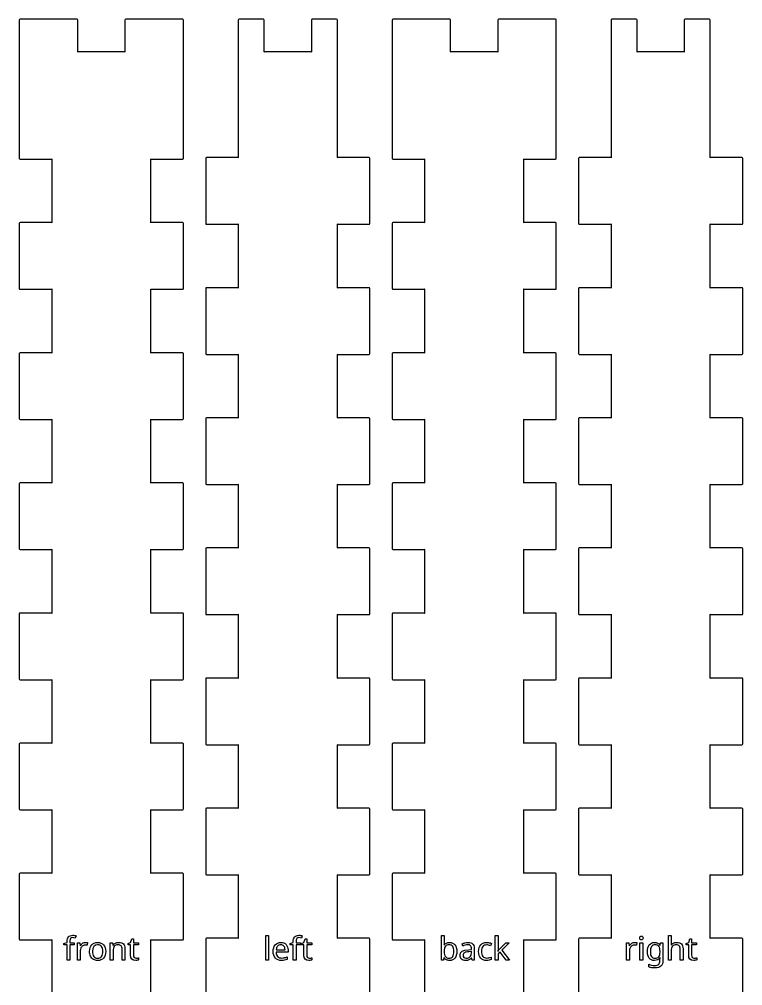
# Model space of a CAD drawing. Header units: millimetres. Extents: x 4 to 597, y 21 to 392.
# Drawn here: x 508.3 to 597.3, y 273.3 to 392.1 of the extents above; entities that cross this region are included whole.
import ezdxf

# ---------------------------------------------------------------- set-up
doc = ezdxf.new("R2010")
doc.units = ezdxf.units.MM
doc.layers.add('Layer_1', color=7, linetype='CONTINUOUS')

msp = doc.modelspace()

# ---------------------------------------------------------------- linework, layer by layer
at = {"layer": 'Layer_1', "color": 7}
for p, q in [((508.347, 392.006), (508.347, 388.006)), ((512.447, 392.106), (508.447, 392.106)), ((515.447, 392.106), (512.447, 392.106)), ((515.547, 388.106), (515.547, 392.006)), ((521.347, 392.006), (521.347, 388.106)), ((524.447, 392.106), (521.447, 392.106)), ((528.447, 392.106), (524.447, 392.106)), ((528.547, 388.006), (528.547, 392.006)), ((535.281, 392.006), (535.281, 388.006)), ((538.381, 392.106), (535.381, 392.106)), ((538.481, 388.106), (538.481, 392.006)), ((544.281, 392.006), (544.281, 388.106)), ((547.381, 392.106), (544.381, 392.106)), ((547.481, 388.006), (547.481, 392.006)), ((554.215, 392.006), (554.215, 388.006)), ((558.315, 392.106), (554.315, 392.106)), ((561.315, 392.106), (558.315, 392.106)), ((561.415, 388.106), (561.415, 392.006)), ((567.215, 392.006), (567.215, 388.106)), ((570.315, 392.106), (567.315, 392.106)), ((574.315, 392.106), (570.315, 392.106)), ((574.415, 388.006), (574.415, 392.006)), ((581.149, 392.006), (581.149, 388.006)), ((584.249, 392.106), (581.249, 392.106)), ((584.349, 388.106), (584.349, 392.006)), ((590.149, 392.006), (590.149, 388.106)), ((593.249, 392.106), (590.249, 392.106)), ((593.349, 388.006), (593.349, 392.006)), ((508.347, 388.006), (508.347, 375.006)), ((521.347, 388.106), (515.547, 388.106)), ((528.547, 375.006), (528.547, 388.006)), ((535.281, 388.006), (535.281, 375.106)), ((544.281, 388.106), (538.481, 388.106)), ((547.481, 375.106), (547.481, 388.006)), ((554.215, 388.006), (554.215, 375.006)), ((567.215, 388.106), (561.415, 388.106)), ((574.415, 375.006), (574.415, 388.006)), ((581.149, 388.006), (581.149, 375.106)), ((590.149, 388.106), (584.349, 388.106)), ((593.349, 375.106), (593.349, 388.006)), ((508.447, 374.906), (512.347, 374.906)), ((512.347, 374.906), (512.347, 367.106)), ((524.547, 367.106), (524.547, 374.906)), ((524.547, 374.906), (528.447, 374.906)), ((531.281, 375.006), (531.281, 367.006)), ((535.281, 375.106), (531.381, 375.106)), ((551.381, 375.106), (547.481, 375.106)), ((551.481, 367.006), (551.481, 375.006)), ((554.315, 374.906), (558.215, 374.906)), ((558.215, 374.906), (558.215, 367.106)), ((570.415, 367.106), (570.415, 374.906)), ((570.415, 374.906), (574.315, 374.906)), ((577.149, 375.006), (577.149, 367.006)), ((581.149, 375.106), (577.249, 375.106)), ((597.249, 375.106), (593.349, 375.106)), ((597.349, 367.006), (597.349, 375.006)), ((508.347, 367.006), (508.347, 359.006)), ((512.347, 367.106), (508.447, 367.106)), ((528.447, 367.106), (524.547, 367.106)), ((528.547, 359.006), (528.547, 367.006)), ((531.381, 366.906), (535.281, 366.906)), ((535.281, 366.906), (535.281, 359.106)), ((547.481, 359.106), (547.481, 366.906)), ((547.481, 366.906), (551.381, 366.906)), ((554.215, 367.006), (554.215, 359.006)), ((558.215, 367.106), (554.315, 367.106)), ((574.315, 367.106), (570.415, 367.106)), ((574.415, 359.006), (574.415, 367.006)), ((577.249, 366.906), (581.149, 366.906)), ((581.149, 366.906), (581.149, 359.106)), ((593.349, 359.106), (593.349, 366.906)), ((593.349, 366.906), (597.249, 366.906)), ((508.447, 358.906), (512.347, 358.906)), ((512.347, 358.906), (512.347, 351.106)), ((524.547, 351.106), (524.547, 358.906)), ((524.547, 358.906), (528.447, 358.906)), ((531.281, 359.006), (531.281, 351.006)), ((535.281, 359.106), (531.381, 359.106)), ((551.381, 359.106), (547.481, 359.106)), ((551.481, 351.006), (551.481, 359.006)), ((554.315, 358.906), (558.215, 358.906)), ((558.215, 358.906), (558.215, 351.106)), ((570.415, 351.106), (570.415, 358.906)), ((570.415, 358.906), (574.315, 358.906)), ((577.149, 359.006), (577.149, 351.006)), ((581.149, 359.106), (577.249, 359.106)), ((597.249, 359.106), (593.349, 359.106)), ((597.349, 351.006), (597.349, 359.006)), ((508.347, 351.006), (508.347, 343.006)), ((512.347, 351.106), (508.447, 351.106)), ((528.447, 351.106), (524.547, 351.106)), ((528.547, 343.006), (528.547, 351.006)), ((531.381, 350.906), (535.281, 350.906)), ((535.281, 350.906), (535.281, 343.106)), ((547.481, 343.106), (547.481, 350.906)), ((547.481, 350.906), (551.381, 350.906)), ((554.215, 351.006), (554.215, 343.006)), ((558.215, 351.106), (554.315, 351.106)), ((574.315, 351.106), (570.415, 351.106)), ((574.415, 343.006), (574.415, 351.006)), ((577.249, 350.906), (581.149, 350.906)), ((581.149, 350.906), (581.149, 343.106)), ((593.349, 343.106), (593.349, 350.906)), ((593.349, 350.906), (597.249, 350.906)), ((508.447, 342.906), (512.347, 342.906)), ((512.347, 342.906), (512.347, 335.106)), ((524.547, 335.106), (524.547, 342.906)), ((524.547, 342.906), (528.447, 342.906)), ((531.281, 343.006), (531.281, 335.006)), ((535.281, 343.106), (531.381, 343.106)), ((551.381, 343.106), (547.481, 343.106)), ((551.481, 335.006), (551.481, 343.006)), ((554.315, 342.906), (558.215, 342.906)), ((558.215, 342.906), (558.215, 335.106)), ((570.415, 335.106), (570.415, 342.906)), ((570.415, 342.906), (574.315, 342.906)), ((577.149, 343.006), (577.149, 335.006)), ((581.149, 343.106), (577.249, 343.106)), ((597.249, 343.106), (593.349, 343.106)), ((597.349, 335.006), (597.349, 343.006)), ((512.347, 335.106), (508.447, 335.106)), ((528.447, 335.106), (524.547, 335.106)), ((558.215, 335.106), (554.315, 335.106)), ((574.315, 335.106), (570.415, 335.106)), ((508.347, 335.006), (508.347, 327.006)), ((528.547, 327.006), (528.547, 335.006)), ((531.381, 334.906), (535.281, 334.906)), ((535.281, 334.906), (535.281, 327.106)), ((547.481, 327.106), (547.481, 334.906)), ((547.481, 334.906), (551.381, 334.906)), ((554.215, 335.006), (554.215, 327.006)), ((574.415, 327.006), (574.415, 335.006)), ((577.249, 334.906), (581.149, 334.906)), ((581.149, 334.906), (581.149, 327.106)), ((593.349, 327.106), (593.349, 334.906)), ((593.349, 334.906), (597.249, 334.906)), ((508.447, 326.906), (512.347, 326.906)), ((512.347, 326.906), (512.347, 319.106)), ((524.547, 319.106), (524.547, 326.906)), ((524.547, 326.906), (528.447, 326.906)), ((531.281, 327.006), (531.281, 319.006)), ((535.281, 327.106), (531.381, 327.106)), ((551.381, 327.106), (547.481, 327.106)), ((551.481, 319.006), (551.481, 327.006)), ((554.315, 326.906), (558.215, 326.906)), ((558.215, 326.906), (558.215, 319.106)), ((570.415, 319.106), (570.415, 326.906)), ((570.415, 326.906), (574.315, 326.906)), ((577.149, 327.006), (577.149, 319.006)), ((581.149, 327.106), (577.249, 327.106)), ((597.249, 327.106), (593.349, 327.106)), ((597.349, 319.006), (597.349, 327.006)), ((508.347, 319.006), (508.347, 311.006)), ((512.347, 319.106), (508.447, 319.106)), ((528.447, 319.106), (524.547, 319.106)), ((528.547, 311.006), (528.547, 319.006)), ((531.381, 318.906), (535.281, 318.906)), ((535.281, 318.906), (535.281, 311.106)), ((547.481, 311.106), (547.481, 318.906)), ((547.481, 318.906), (551.381, 318.906)), ((554.215, 319.006), (554.215, 311.006)), ((558.215, 319.106), (554.315, 319.106)), ((574.315, 319.106), (570.415, 319.106)), ((574.415, 311.006), (574.415, 319.006)), ((577.249, 318.906), (581.149, 318.906)), ((581.149, 318.906), (581.149, 311.106)), ((593.349, 311.106), (593.349, 318.906)), ((593.349, 318.906), (597.249, 318.906)), ((508.447, 310.906), (512.347, 310.906)), ((512.347, 310.906), (512.347, 303.106)), ((524.547, 303.106), (524.547, 310.906)), ((524.547, 310.906), (528.447, 310.906)), ((531.281, 311.006), (531.281, 303.006)), ((535.281, 311.106), (531.381, 311.106)), ((551.381, 311.106), (547.481, 311.106)), ((551.481, 303.006), (551.481, 311.006)), ((554.315, 310.906), (558.215, 310.906)), ((558.215, 310.906), (558.215, 303.106)), ((570.415, 303.106), (570.415, 310.906)), ((570.415, 310.906), (574.315, 310.906)), ((577.149, 311.006), (577.149, 303.006)), ((581.149, 311.106), (577.249, 311.106)), ((597.249, 311.106), (593.349, 311.106)), ((597.349, 303.006), (597.349, 311.006)), ((508.347, 303.006), (508.347, 295.006)), ((512.347, 303.106), (508.447, 303.106)), ((528.447, 303.106), (524.547, 303.106)), ((528.547, 295.006), (528.547, 303.006)), ((554.215, 303.006), (554.215, 295.006)), ((558.215, 303.106), (554.315, 303.106)), ((574.315, 303.106), (570.415, 303.106)), ((574.415, 295.006), (574.415, 303.006)), ((531.381, 302.906), (535.281, 302.906)), ((535.281, 302.906), (535.281, 295.106)), ((547.481, 295.106), (547.481, 302.906)), ((547.481, 302.906), (551.381, 302.906)), ((577.249, 302.906), (581.149, 302.906)), ((581.149, 302.906), (581.149, 295.106)), ((593.349, 295.106), (593.349, 302.906)), ((593.349, 302.906), (597.249, 302.906)), ((508.447, 294.906), (512.347, 294.906)), ((512.347, 294.906), (512.347, 287.106)), ((524.547, 287.106), (524.547, 294.906)), ((524.547, 294.906), (528.447, 294.906)), ((531.281, 295.006), (531.281, 287.006)), ((535.281, 295.106), (531.381, 295.106)), ((551.381, 295.106), (547.481, 295.106)), ((551.481, 287.006), (551.481, 295.006)), ((554.315, 294.906), (558.215, 294.906)), ((558.215, 294.906), (558.215, 287.106)), ((570.415, 287.106), (570.415, 294.906)), ((570.415, 294.906), (574.315, 294.906)), ((577.149, 295.006), (577.149, 287.006)), ((581.149, 295.106), (577.249, 295.106)), ((597.249, 295.106), (593.349, 295.106)), ((597.349, 287.006), (597.349, 295.006)), ((508.347, 287.006), (508.347, 279.006)), ((512.347, 287.106), (508.447, 287.106)), ((528.447, 287.106), (524.547, 287.106)), ((528.547, 279.006), (528.547, 287.006)), ((531.381, 286.906), (535.281, 286.906)), ((535.281, 286.906), (535.281, 279.106)), ((547.481, 279.106), (547.481, 286.906)), ((547.481, 286.906), (551.381, 286.906)), ((554.215, 287.006), (554.215, 279.006)), ((558.215, 287.106), (554.315, 287.106)), ((574.315, 287.106), (570.415, 287.106)), ((574.415, 279.006), (574.415, 287.006)), ((577.249, 286.906), (581.149, 286.906)), ((581.149, 286.906), (581.149, 279.106)), ((593.349, 279.106), (593.349, 286.906)), ((593.349, 286.906), (597.249, 286.906)), ((515.332742, 279.406), (515.238992, 279.130609)), ((538.667133, 276.417719), (538.667133, 279.456781)), ((538.667133, 279.456781), (539.018695, 279.456781)), ((539.018695, 279.456781), (539.018695, 276.417719)), ((543.163227, 279.406), (543.069477, 279.130609)), ((560.273984, 276.417719), (560.273984, 279.456781)), ((560.273984, 279.456781), (560.625546, 279.456781)), ((560.625546, 279.456781), (560.625546, 278.7185)), ((566.898984, 276.417719), (566.898984, 279.456781)), ((566.898984, 279.456781), (567.246641, 279.456781)), ((567.246641, 279.456781), (567.246641, 277.868891)), ((588.203102, 276.417719), (588.203102, 279.456781)), ((588.203102, 279.456781), (588.554664, 279.456781)), ((588.554664, 279.456781), (588.554664, 278.566156)), ((508.447, 278.906), (512.347, 278.906)), ((512.347, 278.906), (512.347, 271.106)), ((513.844461, 278.452875), (514.219461, 278.573969)), ((513.844461, 278.288812), (513.844461, 278.452875)), ((514.219461, 278.288812), (513.844461, 278.288812)), ((514.219461, 278.573969), (514.219461, 278.697016)), ((514.219461, 276.417719), (514.219461, 278.288812)), ((515.112039, 278.288812), (514.571023, 278.288812)), ((514.571023, 278.288812), (514.571023, 276.417719)), ((514.571024, 278.700922), (514.571024, 278.56225)), ((514.571024, 278.56225), (515.11204, 278.56225)), ((515.11204, 278.56225), (515.112039, 278.288812)), ((515.500711, 276.417719), (515.500711, 278.56225)), ((515.500711, 278.56225), (515.789773, 278.56225)), ((515.789773, 278.56225), (515.828836, 278.169672)), ((515.828836, 278.169672), (515.844461, 278.169672)), ((516.500711, 278.601312), (516.500711, 278.601312)), ((516.752664, 278.577875), (516.709695, 278.253656)), ((519.533914, 276.417719), (519.533914, 278.56225)), ((519.533914, 278.56225), (519.817117, 278.56225)), ((519.817117, 278.56225), (519.869851, 278.269281)), ((519.869851, 278.269281), (519.889382, 278.269281)), ((521.73118, 278.456781), (522.03782, 278.597406)), ((521.73118, 278.288812), (521.73118, 278.456781)), ((522.033914, 278.288812), (521.73118, 278.288812)), ((522.033914, 277.040766), (522.033914, 278.288812)), ((522.03782, 278.597406), (522.178445, 279.054437)), ((522.178445, 279.054437), (522.38743, 279.054437)), ((522.38743, 279.054437), (522.38743, 278.56225)), ((522.38743, 278.56225), (523.00657, 278.56225)), ((523.00657, 278.288812), (522.38743, 278.288812)), ((522.38743, 278.288812), (522.38743, 277.050531)), ((523.00657, 278.56225), (523.00657, 278.288812)), ((524.547, 271.106), (524.547, 278.906)), ((524.547, 278.906), (528.447, 278.906)), ((531.281, 279.006), (531.281, 271.006)), ((535.281, 279.106), (531.381, 279.106)), ((540.522602, 278.314203), (540.522602, 278.314203)), ((541.674945, 278.452875), (542.049945, 278.573969)), ((541.674945, 278.288812), (541.674945, 278.452875)), ((542.049945, 278.288812), (541.674945, 278.288812)), ((542.049945, 278.573969), (542.049945, 278.697016)), ((542.049945, 276.417719), (542.049945, 278.288812)), ((542.401508, 278.700922), (542.401508, 278.56225)), ((542.401508, 278.56225), (542.942524, 278.56225)), ((542.942523, 278.288812), (542.401508, 278.288812)), ((542.401508, 278.288812), (542.401508, 276.417719)), ((542.942524, 278.56225), (542.942523, 278.288812)), ((543.055805, 278.456781), (543.362445, 278.597406)), ((543.055805, 278.288812), (543.055805, 278.456781)), ((543.358539, 278.288812), (543.055805, 278.288812)), ((543.358539, 277.040766), (543.358539, 278.288812)), ((543.362445, 278.597406), (543.50307, 279.054437)), ((543.50307, 279.054437), (543.712055, 279.054437)), ((543.712055, 279.054437), (543.712055, 278.56225)), ((543.712055, 278.56225), (544.331195, 278.56225)), ((544.331195, 278.288812), (543.712055, 278.288812)), ((543.712055, 278.288812), (543.712055, 277.050531)), ((544.331195, 278.56225), (544.331195, 278.288812)), ((551.381, 279.106), (547.481, 279.106)), ((551.481, 271.006), (551.481, 279.006)), ((554.315, 278.906), (558.215, 278.906)), ((558.215, 278.906), (558.215, 271.106)), ((560.606015, 278.277094), (560.625546, 278.277094)), ((561.231015, 278.306391), (561.231015, 278.306391)), ((561.289609, 278.597406), (561.289609, 278.597406)), ((562.922422, 278.150141), (562.815, 278.413813)), ((566.426328, 278.486078), (566.318906, 278.193109)), ((567.5025, 277.837641), (568.188047, 278.56225)), ((568.598203, 278.56225), (567.731016, 277.646234)), ((568.188047, 278.56225), (568.598203, 278.56225)), ((570.415, 271.106), (570.415, 278.906)), ((570.415, 278.906), (574.315, 278.906)), ((577.149, 279.006), (577.149, 271.006)), ((581.149, 279.106), (577.249, 279.106)), ((583.05857, 276.417719), (583.05857, 278.56225)), ((583.05857, 278.56225), (583.347633, 278.56225)), ((583.347633, 278.56225), (583.386696, 278.169672)), ((583.386696, 278.169672), (583.402321, 278.169672)), ((584.058571, 278.601313), (584.05857, 278.601313)), ((584.310523, 278.577875), (584.267554, 278.253656)), ((584.68357, 279.142328), (584.68357, 279.142328)), ((584.710914, 276.417719), (584.710914, 278.56225)), ((584.710914, 278.56225), (585.062477, 278.56225)), ((585.062477, 278.56225), (585.062477, 276.417719)), ((587.173805, 278.277094), (587.195289, 278.277094)), ((587.195289, 278.277094), (587.242164, 278.56225)), ((587.242164, 278.56225), (587.521461, 278.56225)), ((587.521461, 278.56225), (587.521461, 276.382563)), ((588.535133, 278.265375), (588.55857, 278.265375)), ((590.400367, 278.456781), (590.707008, 278.597406)), ((590.400367, 278.288813), (590.400367, 278.456781)), ((590.703102, 278.288813), (590.400367, 278.288813)), ((590.703102, 277.040766), (590.703102, 278.288813)), ((590.707008, 278.597406), (590.847633, 279.054438)), ((590.847633, 279.054438), (591.056617, 279.054438)), ((591.056617, 279.054438), (591.056617, 278.56225)), ((591.056617, 278.56225), (591.675758, 278.56225)), ((591.675758, 278.288813), (591.056617, 278.288813)), ((591.056617, 278.288813), (591.056617, 277.050531)), ((591.675758, 278.56225), (591.675758, 278.288813)), ((597.249, 279.106), (593.349, 279.106)), ((597.349, 271.006), (597.349, 279.006)), ((515.852273, 277.56225), (515.852273, 276.417719)), ((517.358133, 277.493891), (517.358133, 277.493891)), ((518.977273, 277.493891), (518.977273, 277.493891)), ((519.885477, 277.529047), (519.885477, 276.417719)), ((520.994852, 276.417719), (520.994852, 277.788812)), ((521.342508, 277.814203), (521.342508, 276.417719)), ((541.411273, 277.421625), (539.942523, 277.421625)), ((539.950336, 277.700921), (541.042133, 277.700921)), ((541.411273, 277.634515), (541.411273, 277.421625)), ((560.625547, 277.501703), (560.625547, 277.486078)), ((563.607969, 277.697016), (563.97125, 277.710688)), ((563.967344, 277.466547), (563.650938, 277.452875)), ((563.967344, 277.273188), (563.967344, 277.466547)), ((563.97125, 277.710688), (563.97125, 277.837641)), ((564.315, 277.878656), (564.315, 276.417719)), ((567.246641, 277.868891), (567.231016, 277.521234)), ((567.231016, 277.521234), (567.246641, 277.521234)), ((567.246641, 277.521234), (567.365781, 277.673578)), ((567.490781, 277.417719), (567.246641, 277.204828)), ((567.246641, 277.204828), (567.246641, 276.417719)), ((567.365781, 277.673578), (567.5025, 277.837641)), ((568.234922, 276.417719), (567.490781, 277.417719)), ((567.731016, 277.646234), (568.65875, 276.417719)), ((583.410133, 277.56225), (583.410133, 276.417719)), ((587.177711, 277.402094), (587.177711, 277.486078)), ((588.554664, 277.525141), (588.554664, 276.417719)), ((589.664039, 276.417719), (589.664039, 277.788813)), ((590.011695, 277.814203), (590.011695, 276.417719)), ((514.571023, 276.417719), (514.219461, 276.417719)), ((515.852273, 276.417719), (515.500711, 276.417719)), ((519.885477, 276.417719), (519.533914, 276.417719)), ((521.342508, 276.417719), (520.994852, 276.417719)), ((522.723368, 276.665766), (522.723367, 276.665766)), ((523.022195, 276.710688), (523.022195, 276.441156)), ((539.018695, 276.417719), (538.667133, 276.417719)), ((540.610492, 276.378656), (540.610492, 276.378656)), ((541.313617, 276.825922), (541.313617, 276.517328)), ((542.401508, 276.417719), (542.049945, 276.417719)), ((544.047993, 276.665766), (544.047992, 276.665766)), ((544.34682, 276.710688), (544.34682, 276.441156)), ((560.525937, 276.417719), (560.273984, 276.417719)), ((560.625547, 276.689203), (560.598203, 276.689203)), ((563.334531, 276.661859), (563.334531, 276.661859)), ((563.990781, 276.722406), (563.975156, 276.722406)), ((564.05914, 276.417719), (563.990781, 276.722406)), ((564.315, 276.417719), (564.05914, 276.417719)), ((565.838438, 276.378656), (565.838438, 276.378656)), ((566.391172, 276.806391), (566.391172, 276.493891)), ((567.246641, 276.417719), (566.898984, 276.417719)), ((568.65875, 276.417719), (568.234922, 276.417719)), ((583.410133, 276.417719), (583.05857, 276.417719)), ((585.062477, 276.417719), (584.710914, 276.417719)), ((585.790992, 275.5935), (585.790992, 275.917719)), ((586.55857, 276.665765), (586.55857, 276.665766)), ((587.185523, 276.700922), (587.169898, 276.700922)), ((587.173805, 276.43725), (587.185523, 276.700922)), ((587.173805, 276.353266), (587.173805, 276.43725)), ((588.554664, 276.417719), (588.203102, 276.417719)), ((590.011695, 276.417719), (589.664039, 276.417719)), ((591.392555, 276.665766), (591.392555, 276.665766)), ((591.691383, 276.710688), (591.691383, 276.441156))]:
    msp.add_line(p, q, dxfattribs=at)
for points in [[(508.447, 392.106), (508.392, 392.106), (508.347, 392.061), (508.347, 392.006)], [(515.547, 392.006), (515.547, 392.061), (515.502, 392.106), (515.447, 392.106)], [(521.447, 392.106), (521.392, 392.106), (521.347, 392.061), (521.347, 392.006)], [(528.547, 392.006), (528.547, 392.061), (528.502, 392.106), (528.447, 392.106)], [(535.381, 392.106), (535.326, 392.106), (535.281, 392.061), (535.281, 392.006)], [(538.481, 392.006), (538.481, 392.061), (538.436, 392.106), (538.381, 392.106)], [(544.381, 392.106), (544.326, 392.106), (544.281, 392.061), (544.281, 392.006)], [(547.481, 392.006), (547.481, 392.061), (547.436, 392.106), (547.381, 392.106)], [(554.315, 392.106), (554.26, 392.106), (554.215, 392.061), (554.215, 392.006)], [(561.415, 392.006), (561.415, 392.061), (561.37, 392.106), (561.315, 392.106)], [(567.315, 392.106), (567.26, 392.106), (567.215, 392.061), (567.215, 392.006)], [(574.415, 392.006), (574.415, 392.061), (574.37, 392.106), (574.315, 392.106)], [(581.249, 392.106), (581.194, 392.106), (581.149, 392.061), (581.149, 392.006)], [(584.349, 392.006), (584.349, 392.061), (584.304, 392.106), (584.249, 392.106)], [(590.249, 392.106), (590.194, 392.106), (590.149, 392.061), (590.149, 392.006)], [(593.349, 392.006), (593.349, 392.061), (593.304, 392.106), (593.249, 392.106)], [(515.547, 388.106), (515.447, 388.106), (515.547, 388.006), (515.547, 388.106)], [(521.347, 388.106), (521.347, 388.006), (521.447, 388.106), (521.347, 388.106)], [(538.481, 388.106), (538.381, 388.106), (538.481, 388.006), (538.481, 388.106)], [(544.281, 388.106), (544.281, 388.006), (544.381, 388.106), (544.281, 388.106)], [(561.415, 388.106), (561.315, 388.106), (561.415, 388.006), (561.415, 388.106)], [(567.215, 388.106), (567.215, 388.006), (567.315, 388.106), (567.215, 388.106)], [(584.349, 388.106), (584.249, 388.106), (584.349, 388.006), (584.349, 388.106)], [(590.149, 388.106), (590.149, 388.006), (590.249, 388.106), (590.149, 388.106)], [(508.347, 375.006), (508.347, 374.951), (508.392, 374.906), (508.447, 374.906)], [(512.347, 374.906), (512.447, 374.906), (512.347, 375.006), (512.347, 374.906)], [(524.547, 374.906), (524.547, 375.006), (524.447, 374.906), (524.547, 374.906)], [(528.447, 374.906), (528.502, 374.906), (528.547, 374.951), (528.547, 375.006)], [(531.381, 375.106), (531.326, 375.106), (531.281, 375.061), (531.281, 375.006)], [(535.281, 375.106), (535.281, 375.006), (535.381, 375.106), (535.281, 375.106)], [(547.481, 375.106), (547.381, 375.106), (547.481, 375.006), (547.481, 375.106)], [(551.481, 375.006), (551.481, 375.061), (551.436, 375.106), (551.381, 375.106)], [(554.215, 375.006), (554.215, 374.951), (554.26, 374.906), (554.315, 374.906)], [(558.215, 374.906), (558.315, 374.906), (558.215, 375.006), (558.215, 374.906)], [(570.415, 374.906), (570.415, 375.006), (570.315, 374.906), (570.415, 374.906)], [(574.315, 374.906), (574.37, 374.906), (574.415, 374.951), (574.415, 375.006)], [(577.249, 375.106), (577.194, 375.106), (577.149, 375.061), (577.149, 375.006)], [(581.149, 375.106), (581.149, 375.006), (581.249, 375.106), (581.149, 375.106)], [(593.349, 375.106), (593.249, 375.106), (593.349, 375.006), (593.349, 375.106)], [(597.349, 375.006), (597.349, 375.061), (597.304, 375.106), (597.249, 375.106)], [(508.447, 367.106), (508.392, 367.106), (508.347, 367.061), (508.347, 367.006)], [(512.347, 367.106), (512.347, 367.006), (512.447, 367.106), (512.347, 367.106)], [(524.547, 367.106), (524.447, 367.106), (524.547, 367.006), (524.547, 367.106)], [(528.547, 367.006), (528.547, 367.061), (528.502, 367.106), (528.447, 367.106)], [(531.281, 367.006), (531.281, 366.951), (531.326, 366.906), (531.381, 366.906)], [(535.281, 366.906), (535.381, 366.906), (535.281, 367.006), (535.281, 366.906)], [(547.481, 366.906), (547.481, 367.006), (547.381, 366.906), (547.481, 366.906)], [(551.381, 366.906), (551.436, 366.906), (551.481, 366.951), (551.481, 367.006)], [(554.315, 367.106), (554.26, 367.106), (554.215, 367.061), (554.215, 367.006)], [(558.215, 367.106), (558.215, 367.006), (558.315, 367.106), (558.215, 367.106)], [(570.415, 367.106), (570.315, 367.106), (570.415, 367.006), (570.415, 367.106)], [(574.415, 367.006), (574.415, 367.061), (574.37, 367.106), (574.315, 367.106)], [(577.149, 367.006), (577.149, 366.951), (577.194, 366.906), (577.249, 366.906)], [(581.149, 366.906), (581.249, 366.906), (581.149, 367.006), (581.149, 366.906)], [(593.349, 366.906), (593.349, 367.006), (593.249, 366.906), (593.349, 366.906)], [(597.249, 366.906), (597.304, 366.906), (597.349, 366.951), (597.349, 367.006)], [(508.347, 359.006), (508.347, 358.951), (508.392, 358.906), (508.447, 358.906)], [(512.347, 358.906), (512.447, 358.906), (512.347, 359.006), (512.347, 358.906)], [(524.547, 358.906), (524.547, 359.006), (524.447, 358.906), (524.547, 358.906)], [(528.447, 358.906), (528.502, 358.906), (528.547, 358.951), (528.547, 359.006)], [(531.381, 359.106), (531.326, 359.106), (531.281, 359.061), (531.281, 359.006)], [(535.281, 359.106), (535.281, 359.006), (535.381, 359.106), (535.281, 359.106)], [(547.481, 359.106), (547.381, 359.106), (547.481, 359.006), (547.481, 359.106)], [(551.481, 359.006), (551.481, 359.061), (551.436, 359.106), (551.381, 359.106)], [(554.215, 359.006), (554.215, 358.951), (554.26, 358.906), (554.315, 358.906)], [(558.215, 358.906), (558.315, 358.906), (558.215, 359.006), (558.215, 358.906)], [(570.415, 358.906), (570.415, 359.006), (570.315, 358.906), (570.415, 358.906)], [(574.315, 358.906), (574.37, 358.906), (574.415, 358.951), (574.415, 359.006)], [(577.249, 359.106), (577.194, 359.106), (577.149, 359.061), (577.149, 359.006)], [(581.149, 359.106), (581.149, 359.006), (581.249, 359.106), (581.149, 359.106)], [(593.349, 359.106), (593.249, 359.106), (593.349, 359.006), (593.349, 359.106)], [(597.349, 359.006), (597.349, 359.061), (597.304, 359.106), (597.249, 359.106)], [(508.447, 351.106), (508.392, 351.106), (508.347, 351.061), (508.347, 351.006)], [(512.347, 351.106), (512.347, 351.006), (512.447, 351.106), (512.347, 351.106)], [(524.547, 351.106), (524.447, 351.106), (524.547, 351.006), (524.547, 351.106)], [(528.547, 351.006), (528.547, 351.061), (528.502, 351.106), (528.447, 351.106)], [(531.281, 351.006), (531.281, 350.951), (531.326, 350.906), (531.381, 350.906)], [(535.281, 350.906), (535.381, 350.906), (535.281, 351.006), (535.281, 350.906)], [(547.481, 350.906), (547.481, 351.006), (547.381, 350.906), (547.481, 350.906)], [(551.381, 350.906), (551.436, 350.906), (551.481, 350.951), (551.481, 351.006)], [(554.315, 351.106), (554.26, 351.106), (554.215, 351.061), (554.215, 351.006)], [(558.215, 351.106), (558.215, 351.006), (558.315, 351.106), (558.215, 351.106)], [(570.415, 351.106), (570.315, 351.106), (570.415, 351.006), (570.415, 351.106)], [(574.415, 351.006), (574.415, 351.061), (574.37, 351.106), (574.315, 351.106)], [(577.149, 351.006), (577.149, 350.951), (577.194, 350.906), (577.249, 350.906)], [(581.149, 350.906), (581.249, 350.906), (581.149, 351.006), (581.149, 350.906)], [(593.349, 350.906), (593.349, 351.006), (593.249, 350.906), (593.349, 350.906)], [(597.249, 350.906), (597.304, 350.906), (597.349, 350.951), (597.349, 351.006)], [(508.347, 343.006), (508.347, 342.951), (508.392, 342.906), (508.447, 342.906)], [(512.347, 342.906), (512.447, 342.906), (512.347, 343.006), (512.347, 342.906)], [(524.547, 342.906), (524.547, 343.006), (524.447, 342.906), (524.547, 342.906)], [(528.447, 342.906), (528.502, 342.906), (528.547, 342.951), (528.547, 343.006)], [(531.381, 343.106), (531.326, 343.106), (531.281, 343.061), (531.281, 343.006)], [(535.281, 343.106), (535.281, 343.006), (535.381, 343.106), (535.281, 343.106)], [(547.481, 343.106), (547.381, 343.106), (547.481, 343.006), (547.481, 343.106)], [(551.481, 343.006), (551.481, 343.061), (551.436, 343.106), (551.381, 343.106)], [(554.215, 343.006), (554.215, 342.951), (554.26, 342.906), (554.315, 342.906)], [(558.215, 342.906), (558.315, 342.906), (558.215, 343.006), (558.215, 342.906)], [(570.415, 342.906), (570.415, 343.006), (570.315, 342.906), (570.415, 342.906)], [(574.315, 342.906), (574.37, 342.906), (574.415, 342.951), (574.415, 343.006)], [(577.249, 343.106), (577.194, 343.106), (577.149, 343.061), (577.149, 343.006)], [(581.149, 343.106), (581.149, 343.006), (581.249, 343.106), (581.149, 343.106)], [(593.349, 343.106), (593.249, 343.106), (593.349, 343.006), (593.349, 343.106)], [(597.349, 343.006), (597.349, 343.061), (597.304, 343.106), (597.249, 343.106)], [(508.447, 335.106), (508.392, 335.106), (508.347, 335.061), (508.347, 335.006)], [(512.347, 335.106), (512.347, 335.006), (512.447, 335.106), (512.347, 335.106)], [(524.547, 335.106), (524.447, 335.106), (524.547, 335.006), (524.547, 335.106)], [(528.547, 335.006), (528.547, 335.061), (528.502, 335.106), (528.447, 335.106)], [(554.315, 335.106), (554.26, 335.106), (554.215, 335.061), (554.215, 335.006)], [(558.215, 335.106), (558.215, 335.006), (558.315, 335.106), (558.215, 335.106)], [(570.415, 335.106), (570.315, 335.106), (570.415, 335.006), (570.415, 335.106)], [(574.415, 335.006), (574.415, 335.061), (574.37, 335.106), (574.315, 335.106)], [(531.281, 335.006), (531.281, 334.951), (531.326, 334.906), (531.381, 334.906)], [(535.281, 334.906), (535.381, 334.906), (535.281, 335.006), (535.281, 334.906)], [(547.481, 334.906), (547.481, 335.006), (547.381, 334.906), (547.481, 334.906)], [(551.381, 334.906), (551.436, 334.906), (551.481, 334.951), (551.481, 335.006)], [(577.149, 335.006), (577.149, 334.951), (577.194, 334.906), (577.249, 334.906)], [(581.149, 334.906), (581.249, 334.906), (581.149, 335.006), (581.149, 334.906)], [(593.349, 334.906), (593.349, 335.006), (593.249, 334.906), (593.349, 334.906)], [(597.249, 334.906), (597.304, 334.906), (597.349, 334.951), (597.349, 335.006)], [(508.347, 327.006), (508.347, 326.951), (508.392, 326.906), (508.447, 326.906)], [(512.347, 326.906), (512.447, 326.906), (512.347, 327.006), (512.347, 326.906)], [(524.547, 326.906), (524.547, 327.006), (524.447, 326.906), (524.547, 326.906)], [(528.447, 326.906), (528.502, 326.906), (528.547, 326.951), (528.547, 327.006)], [(531.381, 327.106), (531.326, 327.106), (531.281, 327.061), (531.281, 327.006)], [(535.281, 327.106), (535.281, 327.006), (535.381, 327.106), (535.281, 327.106)], [(547.481, 327.106), (547.381, 327.106), (547.481, 327.006), (547.481, 327.106)], [(551.481, 327.006), (551.481, 327.061), (551.436, 327.106), (551.381, 327.106)], [(554.215, 327.006), (554.215, 326.951), (554.26, 326.906), (554.315, 326.906)], [(558.215, 326.906), (558.315, 326.906), (558.215, 327.006), (558.215, 326.906)], [(570.415, 326.906), (570.415, 327.006), (570.315, 326.906), (570.415, 326.906)], [(574.315, 326.906), (574.37, 326.906), (574.415, 326.951), (574.415, 327.006)], [(577.249, 327.106), (577.194, 327.106), (577.149, 327.061), (577.149, 327.006)], [(581.149, 327.106), (581.149, 327.006), (581.249, 327.106), (581.149, 327.106)], [(593.349, 327.106), (593.249, 327.106), (593.349, 327.006), (593.349, 327.106)], [(597.349, 327.006), (597.349, 327.061), (597.304, 327.106), (597.249, 327.106)], [(508.447, 319.106), (508.392, 319.106), (508.347, 319.061), (508.347, 319.006)], [(512.347, 319.106), (512.347, 319.006), (512.447, 319.106), (512.347, 319.106)], [(524.547, 319.106), (524.447, 319.106), (524.547, 319.006), (524.547, 319.106)], [(528.547, 319.006), (528.547, 319.061), (528.502, 319.106), (528.447, 319.106)], [(531.281, 319.006), (531.281, 318.951), (531.326, 318.906), (531.381, 318.906)], [(535.281, 318.906), (535.381, 318.906), (535.281, 319.006), (535.281, 318.906)], [(547.481, 318.906), (547.481, 319.006), (547.381, 318.906), (547.481, 318.906)], [(551.381, 318.906), (551.436, 318.906), (551.481, 318.951), (551.481, 319.006)], [(554.315, 319.106), (554.26, 319.106), (554.215, 319.061), (554.215, 319.006)], [(558.215, 319.106), (558.215, 319.006), (558.315, 319.106), (558.215, 319.106)], [(570.415, 319.106), (570.315, 319.106), (570.415, 319.006), (570.415, 319.106)], [(574.415, 319.006), (574.415, 319.061), (574.37, 319.106), (574.315, 319.106)], [(577.149, 319.006), (577.149, 318.951), (577.194, 318.906), (577.249, 318.906)], [(581.149, 318.906), (581.249, 318.906), (581.149, 319.006), (581.149, 318.906)], [(593.349, 318.906), (593.349, 319.006), (593.249, 318.906), (593.349, 318.906)], [(597.249, 318.906), (597.304, 318.906), (597.349, 318.951), (597.349, 319.006)], [(508.347, 311.006), (508.347, 310.951), (508.392, 310.906), (508.447, 310.906)], [(512.347, 310.906), (512.447, 310.906), (512.347, 311.006), (512.347, 310.906)], [(524.547, 310.906), (524.547, 311.006), (524.447, 310.906), (524.547, 310.906)], [(528.447, 310.906), (528.502, 310.906), (528.547, 310.951), (528.547, 311.006)], [(531.381, 311.106), (531.326, 311.106), (531.281, 311.061), (531.281, 311.006)], [(535.281, 311.106), (535.281, 311.006), (535.381, 311.106), (535.281, 311.106)], [(547.481, 311.106), (547.381, 311.106), (547.481, 311.006), (547.481, 311.106)], [(551.481, 311.006), (551.481, 311.061), (551.436, 311.106), (551.381, 311.106)], [(554.215, 311.006), (554.215, 310.951), (554.26, 310.906), (554.315, 310.906)], [(558.215, 310.906), (558.315, 310.906), (558.215, 311.006), (558.215, 310.906)], [(570.415, 310.906), (570.415, 311.006), (570.315, 310.906), (570.415, 310.906)], [(574.315, 310.906), (574.37, 310.906), (574.415, 310.951), (574.415, 311.006)], [(577.249, 311.106), (577.194, 311.106), (577.149, 311.061), (577.149, 311.006)], [(581.149, 311.106), (581.149, 311.006), (581.249, 311.106), (581.149, 311.106)], [(593.349, 311.106), (593.249, 311.106), (593.349, 311.006), (593.349, 311.106)], [(597.349, 311.006), (597.349, 311.061), (597.304, 311.106), (597.249, 311.106)], [(508.447, 303.106), (508.392, 303.106), (508.347, 303.061), (508.347, 303.006)], [(512.347, 303.106), (512.347, 303.006), (512.447, 303.106), (512.347, 303.106)], [(524.547, 303.106), (524.447, 303.106), (524.547, 303.006), (524.547, 303.106)], [(528.547, 303.006), (528.547, 303.061), (528.502, 303.106), (528.447, 303.106)], [(531.281, 303.006), (531.281, 302.951), (531.326, 302.906), (531.381, 302.906)], [(535.281, 302.906), (535.381, 302.906), (535.281, 303.006), (535.281, 302.906)], [(547.481, 302.906), (547.481, 303.006), (547.381, 302.906), (547.481, 302.906)], [(551.381, 302.906), (551.436, 302.906), (551.481, 302.951), (551.481, 303.006)], [(554.315, 303.106), (554.26, 303.106), (554.215, 303.061), (554.215, 303.006)], [(558.215, 303.106), (558.215, 303.006), (558.315, 303.106), (558.215, 303.106)], [(570.415, 303.106), (570.315, 303.106), (570.415, 303.006), (570.415, 303.106)], [(574.415, 303.006), (574.415, 303.061), (574.37, 303.106), (574.315, 303.106)], [(577.149, 303.006), (577.149, 302.951), (577.194, 302.906), (577.249, 302.906)], [(581.149, 302.906), (581.249, 302.906), (581.149, 303.006), (581.149, 302.906)], [(593.349, 302.906), (593.349, 303.006), (593.249, 302.906), (593.349, 302.906)], [(597.249, 302.906), (597.304, 302.906), (597.349, 302.951), (597.349, 303.006)], [(508.347, 295.006), (508.347, 294.951), (508.392, 294.906), (508.447, 294.906)], [(512.347, 294.906), (512.447, 294.906), (512.347, 295.006), (512.347, 294.906)], [(524.547, 294.906), (524.547, 295.006), (524.447, 294.906), (524.547, 294.906)], [(528.447, 294.906), (528.502, 294.906), (528.547, 294.951), (528.547, 295.006)], [(531.381, 295.106), (531.326, 295.106), (531.281, 295.061), (531.281, 295.006)], [(535.281, 295.106), (535.281, 295.006), (535.381, 295.106), (535.281, 295.106)], [(547.481, 295.106), (547.381, 295.106), (547.481, 295.006), (547.481, 295.106)], [(551.481, 295.006), (551.481, 295.061), (551.436, 295.106), (551.381, 295.106)], [(554.215, 295.006), (554.215, 294.951), (554.26, 294.906), (554.315, 294.906)], [(558.215, 294.906), (558.315, 294.906), (558.215, 295.006), (558.215, 294.906)], [(570.415, 294.906), (570.415, 295.006), (570.315, 294.906), (570.415, 294.906)], [(574.315, 294.906), (574.37, 294.906), (574.415, 294.951), (574.415, 295.006)], [(577.249, 295.106), (577.194, 295.106), (577.149, 295.061), (577.149, 295.006)], [(581.149, 295.106), (581.149, 295.006), (581.249, 295.106), (581.149, 295.106)], [(593.349, 295.106), (593.249, 295.106), (593.349, 295.006), (593.349, 295.106)], [(597.349, 295.006), (597.349, 295.061), (597.304, 295.106), (597.249, 295.106)], [(508.447, 287.106), (508.392, 287.106), (508.347, 287.061), (508.347, 287.006)], [(512.347, 287.106), (512.347, 287.006), (512.447, 287.106), (512.347, 287.106)], [(524.547, 287.106), (524.447, 287.106), (524.547, 287.006), (524.547, 287.106)], [(528.547, 287.006), (528.547, 287.061), (528.502, 287.106), (528.447, 287.106)], [(531.281, 287.006), (531.281, 286.951), (531.326, 286.906), (531.381, 286.906)], [(535.281, 286.906), (535.381, 286.906), (535.281, 287.006), (535.281, 286.906)], [(547.481, 286.906), (547.481, 287.006), (547.381, 286.906), (547.481, 286.906)], [(551.381, 286.906), (551.436, 286.906), (551.481, 286.951), (551.481, 287.006)], [(554.315, 287.106), (554.26, 287.106), (554.215, 287.061), (554.215, 287.006)], [(558.215, 287.106), (558.215, 287.006), (558.315, 287.106), (558.215, 287.106)], [(570.415, 287.106), (570.315, 287.106), (570.415, 287.006), (570.415, 287.106)], [(574.415, 287.006), (574.415, 287.061), (574.37, 287.106), (574.315, 287.106)], [(577.149, 287.006), (577.149, 286.951), (577.194, 286.906), (577.249, 286.906)], [(581.149, 286.906), (581.249, 286.906), (581.149, 287.006), (581.149, 286.906)], [(593.349, 286.906), (593.349, 287.006), (593.249, 286.906), (593.349, 286.906)], [(597.249, 286.906), (597.304, 286.906), (597.349, 286.951), (597.349, 287.006)], [(514.219461, 278.697016), (514.219461, 278.957432), (514.276102, 279.152745), (514.389383, 279.282953)], [(514.389383, 279.282953), (514.503966, 279.413161), (514.679747, 279.478266), (514.916727, 279.478266)], [(514.916727, 279.478266), (515.053445, 279.478266), (515.192117, 279.454177), (515.332742, 279.406)], [(542.049945, 278.697016), (542.049945, 278.957432), (542.106586, 279.152745), (542.219867, 279.282953)], [(542.219867, 279.282953), (542.334451, 279.413161), (542.510232, 279.478266), (542.747211, 279.478266)], [(542.747211, 279.478266), (542.88393, 279.478266), (543.022602, 279.454177), (543.163227, 279.406)], [(584.68357, 279.142328), (584.68357, 279.220453), (584.703102, 279.277094), (584.742164, 279.31225)], [(584.742164, 279.31225), (584.782529, 279.347406), (584.832008, 279.364984), (584.890602, 279.364984)], [(584.890602, 279.364984), (584.945289, 279.364984), (584.992815, 279.347406), (585.03318, 279.31225)], [(585.03318, 279.31225), (585.074847, 279.277094), (585.09568, 279.220453), (585.09568, 279.142328)], [(508.347, 279.006), (508.347, 278.951), (508.392, 278.906), (508.447, 278.906)], [(512.347, 278.906), (512.447, 278.906), (512.347, 279.006), (512.347, 278.906)], [(514.656961, 279.072016), (514.59967, 278.993891), (514.571024, 278.870193), (514.571024, 278.700922)], [(514.920633, 279.189203), (514.802143, 279.189203), (514.714253, 279.150141), (514.656961, 279.072016)], [(515.238992, 279.130609), (515.117898, 279.169672), (515.011779, 279.189203), (514.920633, 279.189203)], [(515.844461, 278.169672), (515.926493, 278.311599), (516.023498, 278.419021), (516.135477, 278.491937)], [(516.160867, 278.18725), (516.064513, 278.12475), (515.988992, 278.038161), (515.934305, 277.927484)], [(516.135477, 278.491937), (516.247456, 278.564854), (516.369201, 278.601312), (516.500711, 278.601312)], [(516.477273, 278.281), (516.363992, 278.281), (516.258523, 278.24975), (516.160867, 278.18725)], [(516.709695, 278.253656), (516.630268, 278.271885), (516.552794, 278.281), (516.477273, 278.281)], [(516.500711, 278.601312), (516.595763, 278.601312), (516.679747, 278.5935), (516.752664, 278.577875)], [(516.994852, 277.493891), (516.994852, 277.842849), (517.082091, 278.114333), (517.25657, 278.308344)], [(517.25657, 278.308344), (517.431049, 278.503656), (517.675841, 278.601312), (517.990945, 278.601312)], [(517.98118, 278.306391), (517.565815, 278.306391), (517.358133, 278.035557), (517.358133, 277.493891)], [(518.451883, 278.101312), (518.345112, 278.238031), (518.188211, 278.306391), (517.98118, 278.306391)], [(517.990945, 278.601312), (518.293029, 278.601312), (518.532612, 278.501703), (518.709695, 278.302484)], [(518.613992, 277.493891), (518.613992, 277.763422), (518.559956, 277.965896), (518.451883, 278.101312)], [(518.709695, 278.302484), (518.888081, 278.104568), (518.977273, 277.835036), (518.977273, 277.493891)], [(520.033914, 278.122797), (519.934956, 278.001703), (519.885477, 277.803786), (519.885477, 277.529047)], [(519.889382, 278.269281), (519.955789, 278.37475), (520.048888, 278.45613), (520.16868, 278.513422)], [(520.514383, 278.306391), (520.294331, 278.306391), (520.134174, 278.245193), (520.033914, 278.122797)], [(520.16868, 278.513422), (520.288471, 278.572016), (520.420633, 278.601312), (520.565164, 278.601312)], [(520.877664, 278.177484), (520.800841, 278.263422), (520.679747, 278.306391), (520.514383, 278.306391)], [(520.565164, 278.601312), (520.828185, 278.601312), (521.023497, 278.53751), (521.151102, 278.409906)], [(520.994852, 277.788812), (520.994852, 277.963292), (520.955789, 278.092849), (520.877664, 278.177484)], [(521.151102, 278.409906), (521.278706, 278.282302), (521.342508, 278.083734), (521.342508, 277.814203)], [(524.547, 278.906), (524.547, 279.006), (524.447, 278.906), (524.547, 278.906)], [(528.447, 278.906), (528.502, 278.906), (528.547, 278.951), (528.547, 279.006)], [(531.381, 279.106), (531.326, 279.106), (531.281, 279.061), (531.281, 279.006)], [(535.281, 279.106), (535.281, 279.006), (535.381, 279.106), (535.281, 279.106)], [(539.579242, 277.474359), (539.579242, 277.818109), (539.664529, 278.091546), (539.835102, 278.294671)], [(539.835102, 278.294671), (540.005674, 278.499098), (540.236143, 278.601312), (540.526508, 278.601312)], [(540.124164, 278.152093), (540.026508, 278.04402), (539.968565, 277.89363), (539.950336, 277.700921)], [(540.522602, 278.314203), (540.354633, 278.314203), (540.22182, 278.260166), (540.124164, 278.152093)], [(540.903461, 278.157953), (540.813617, 278.262119), (540.686664, 278.314203), (540.522602, 278.314203)], [(540.526508, 278.601312), (540.796039, 278.601312), (541.010883, 278.514072), (541.171039, 278.339593)], [(541.042133, 277.700921), (541.039529, 277.901442), (540.993305, 278.053786), (540.903461, 278.157953)], [(541.171039, 278.339593), (541.331195, 278.166416), (541.411273, 277.93139), (541.411273, 277.634515)], [(542.487445, 279.072016), (542.430154, 278.993891), (542.401508, 278.870193), (542.401508, 278.700922)], [(542.751117, 279.189203), (542.632628, 279.189203), (542.544737, 279.150141), (542.487445, 279.072016)], [(543.069477, 279.130609), (542.948383, 279.169672), (542.842263, 279.189203), (542.751117, 279.189203)], [(547.481, 279.106), (547.381, 279.106), (547.481, 279.006), (547.481, 279.106)], [(551.481, 279.006), (551.481, 279.061), (551.436, 279.106), (551.381, 279.106)], [(554.215, 279.006), (554.215, 278.951), (554.26, 278.906), (554.315, 278.906)], [(558.215, 278.906), (558.315, 278.906), (558.215, 279.006), (558.215, 278.906)], [(560.625546, 278.7185), (560.625546, 278.571365), (560.619036, 278.424229), (560.606015, 278.277094)], [(560.625546, 278.277094), (560.770078, 278.490635), (560.991432, 278.597406), (561.289609, 278.597406)], [(560.766172, 278.122797), (560.672422, 278.000401), (560.625547, 277.79337), (560.625547, 277.501703)], [(561.231015, 278.306391), (561.01487, 278.306391), (560.859922, 278.245193), (560.766172, 278.122797)], [(561.668515, 278.103266), (561.573463, 278.238682), (561.42763, 278.306391), (561.231015, 278.306391)], [(561.289609, 278.597406), (561.572161, 278.597406), (561.79026, 278.49975), (561.943906, 278.304438)], [(561.811094, 277.493891), (561.811094, 277.764724), (561.763567, 277.967849), (561.668515, 278.103266)], [(561.943906, 278.304438), (562.097552, 278.110427), (562.174375, 277.838943), (562.174375, 277.489984)], [(562.815, 278.413813), (562.923073, 278.471104), (563.040911, 278.516026), (563.168516, 278.548578)], [(563.205625, 278.263422), (563.105365, 278.229568), (563.010964, 278.191807), (562.922422, 278.150141)], [(563.168516, 278.548578), (563.29612, 278.58113), (563.422422, 278.597406), (563.547422, 278.597406)], [(563.527891, 278.314203), (563.414609, 278.314203), (563.307188, 278.297276), (563.205625, 278.263422)], [(563.865781, 278.197016), (563.795469, 278.275141), (563.682839, 278.314203), (563.527891, 278.314203)], [(563.547422, 278.597406), (563.806536, 278.597406), (563.999245, 278.540115), (564.125547, 278.425531)], [(563.97125, 277.837641), (563.97125, 278.000401), (563.936094, 278.120193), (563.865781, 278.197016)], [(564.125547, 278.425531), (564.251849, 278.310948), (564.315, 278.128656), (564.315, 277.878656)], [(564.859922, 277.478266), (564.859922, 277.837641), (564.94651, 278.114333), (565.119688, 278.308344)], [(565.119688, 278.308344), (565.294167, 278.503656), (565.542214, 278.601313), (565.863828, 278.601313)], [(565.3775, 278.089594), (565.274635, 277.954177), (565.223203, 277.751703), (565.223203, 277.482172)], [(565.856016, 278.294672), (565.63987, 278.294672), (565.480365, 278.226313), (565.3775, 278.089594)], [(566.318906, 278.193109), (566.137917, 278.260818), (565.98362, 278.294672), (565.856016, 278.294672)], [(565.863828, 278.601313), (565.967995, 278.601313), (566.070859, 278.590245), (566.172422, 278.568109)], [(566.172422, 278.568109), (566.275287, 278.547276), (566.359922, 278.519932), (566.426328, 278.486078)], [(570.415, 278.906), (570.415, 279.006), (570.315, 278.906), (570.415, 278.906)], [(574.315, 278.906), (574.37, 278.906), (574.415, 278.951), (574.415, 279.006)], [(577.249, 279.106), (577.194, 279.106), (577.149, 279.061), (577.149, 279.006)], [(581.149, 279.106), (581.149, 279.006), (581.249, 279.106), (581.149, 279.106)], [(583.402321, 278.169672), (583.484352, 278.311599), (583.581357, 278.419021), (583.693336, 278.491938)], [(583.718727, 278.18725), (583.622372, 278.12475), (583.546852, 278.038161), (583.492164, 277.927484)], [(583.693336, 278.491938), (583.805316, 278.564854), (583.92706, 278.601313), (584.058571, 278.601313)], [(584.035133, 278.281), (583.921852, 278.281), (583.816383, 278.24975), (583.718727, 278.18725)], [(584.267554, 278.253656), (584.188128, 278.271885), (584.110654, 278.281), (584.035133, 278.281)], [(584.05857, 278.601313), (584.153622, 278.601313), (584.237607, 278.5935), (584.310523, 278.577875)], [(584.742164, 278.972406), (584.703102, 279.008865), (584.68357, 279.065505), (584.68357, 279.142328)], [(584.890602, 278.917719), (584.832008, 278.917719), (584.782529, 278.935948), (584.742164, 278.972406)], [(585.03318, 278.972406), (584.992815, 278.935948), (584.945289, 278.917719), (584.890602, 278.917719)], [(585.09568, 279.142328), (585.09568, 279.065505), (585.074847, 279.008865), (585.03318, 278.972406)], [(585.623023, 277.486078), (585.623023, 277.83113), (585.701148, 278.103266), (585.857398, 278.302484)], [(585.857398, 278.302484), (586.014951, 278.501703), (586.229794, 278.601313), (586.50193, 278.601313)], [(586.132789, 278.091547), (586.035133, 277.94962), (585.986305, 277.746495), (585.986305, 277.482172)], [(586.550758, 278.30639), (586.37107, 278.30639), (586.231747, 278.234776), (586.132789, 278.091547)], [(586.50193, 278.601313), (586.792294, 278.601313), (587.016253, 278.49324), (587.173805, 278.277094)], [(587.029273, 278.111078), (586.930315, 278.241286), (586.77081, 278.30639), (586.550758, 278.30639)], [(587.177711, 277.486078), (587.177711, 277.772536), (587.128232, 277.980869), (587.029273, 278.111078)], [(588.554664, 278.566156), (588.554664, 278.448969), (588.548154, 278.348708), (588.535133, 278.265375)], [(588.705055, 278.12475), (588.604794, 278.003656), (588.554664, 277.803786), (588.554664, 277.525141)], [(588.55857, 278.265375), (588.622372, 278.369542), (588.712867, 278.450922), (588.830054, 278.509516)], [(589.18357, 278.306391), (588.966122, 278.306391), (588.806617, 278.245844), (588.705055, 278.12475)], [(588.830054, 278.509516), (588.947242, 278.568109), (589.079403, 278.597406), (589.226539, 278.597406)], [(589.546852, 278.177484), (589.470029, 278.263422), (589.348935, 278.306391), (589.18357, 278.306391)], [(589.226539, 278.597406), (589.486956, 278.597406), (589.682919, 278.534906), (589.814429, 278.409906)], [(589.664039, 277.788813), (589.664039, 277.963292), (589.624977, 278.092849), (589.546852, 278.177484)], [(589.814429, 278.409906), (589.94594, 278.286208), (590.011695, 278.087641), (590.011695, 277.814203)], [(593.349, 279.106), (593.249, 279.106), (593.349, 279.006), (593.349, 279.106)], [(597.349, 279.006), (597.349, 279.061), (597.304, 279.106), (597.249, 279.106)], [(515.934305, 277.927484), (515.879617, 277.818109), (515.852273, 277.696365), (515.852273, 277.56225)], [(517.115945, 276.904047), (517.035216, 277.073318), (516.994852, 277.269932), (516.994852, 277.493891)], [(517.461648, 276.513422), (517.311909, 276.604568), (517.196674, 276.734776), (517.115945, 276.904047)], [(517.358133, 277.493891), (517.358133, 277.224359), (517.410867, 277.019281), (517.516336, 276.878656)], [(517.516336, 276.878656), (517.623107, 276.739333), (517.780008, 276.669672), (517.987039, 276.669672)], [(517.987039, 276.669672), (518.191466, 276.669672), (518.347065, 276.739333), (518.453836, 276.878656)], [(518.453836, 276.878656), (518.560607, 277.019281), (518.613992, 277.224359), (518.613992, 277.493891)], [(518.977273, 277.493891), (518.977273, 277.14363), (518.888732, 276.870193), (518.711648, 276.673578)], [(522.66282, 276.378656), (522.243549, 276.378656), (522.033914, 276.599359), (522.033914, 277.040766)], [(522.38743, 277.050531), (522.38743, 276.926833), (522.416727, 276.831781), (522.475321, 276.765375)], [(539.85268, 276.669671), (539.670388, 276.864984), (539.579242, 277.133213), (539.579242, 277.474359)], [(539.942523, 277.421625), (539.949037, 277.178135), (540.010886, 276.99324), (540.12807, 276.866937)], [(540.12807, 276.866937), (540.245258, 276.740635), (540.411273, 276.677484), (540.626117, 276.677484)], [(543.987445, 276.378656), (543.568174, 276.378656), (543.358539, 276.599359), (543.358539, 277.040766)], [(543.712055, 277.050531), (543.712055, 276.926833), (543.741352, 276.831781), (543.799946, 276.765375)], [(560.625547, 277.486078), (560.625547, 277.193109), (560.673073, 276.983474), (560.768125, 276.857172)], [(561.238828, 276.669672), (561.431536, 276.669672), (561.574765, 276.739984), (561.668515, 276.880609)], [(561.668515, 276.880609), (561.763567, 277.022536), (561.811094, 277.226964), (561.811094, 277.493891)], [(562.174375, 277.489984), (562.174375, 277.135818), (562.09625, 276.861729), (561.94, 276.667719)], [(562.578672, 277.013422), (562.578672, 277.448318), (562.921771, 277.676183), (563.607969, 277.697016)], [(562.758359, 276.544672), (562.638568, 276.655349), (562.578672, 276.811599), (562.578672, 277.013422)], [(563.111875, 277.335688), (562.999896, 277.266677), (562.943906, 277.157953), (562.943906, 277.009516)], [(562.943906, 277.009516), (562.943906, 276.897536), (562.97776, 276.811599), (563.045469, 276.751703)], [(563.650938, 277.452875), (563.404844, 277.44376), (563.225156, 277.404698), (563.111875, 277.335688)], [(563.797422, 276.820063), (563.910703, 276.926833), (563.967344, 277.077875), (563.967344, 277.273188)], [(565.117734, 276.661859), (564.945859, 276.851964), (564.859922, 277.124099), (564.859922, 277.478266)], [(565.223203, 277.482172), (565.223203, 277.223057), (565.274635, 277.02449), (565.3775, 276.886469)], [(565.3775, 276.886469), (565.480365, 276.74975), (565.632708, 276.681391), (565.834531, 276.681391)], [(583.492164, 277.927484), (583.437477, 277.818109), (583.410133, 277.696365), (583.410133, 277.56225)], [(585.855445, 276.667719), (585.700497, 276.861729), (585.623023, 277.134516), (585.623023, 277.486078)], [(585.986305, 277.482172), (585.986305, 277.216547), (586.033831, 277.014073), (586.128883, 276.87475)], [(586.128883, 276.87475), (586.225237, 276.735427), (586.368466, 276.665765), (586.55857, 276.665765)], [(587.029273, 276.839594), (587.128232, 276.956781), (587.177711, 277.144281), (587.177711, 277.402094)], [(591.332008, 276.378656), (590.912737, 276.378656), (590.703102, 276.599359), (590.703102, 277.040766)], [(591.056617, 277.050531), (591.056617, 276.926833), (591.085914, 276.831781), (591.144508, 276.765375)], [(517.977273, 276.378656), (517.783263, 276.378656), (517.611388, 276.423578), (517.461648, 276.513422)], [(518.711648, 276.673578), (518.534565, 276.476963), (518.289773, 276.378656), (517.977273, 276.378656)], [(522.475321, 276.765375), (522.535217, 276.698969), (522.617899, 276.665766), (522.723368, 276.665766)], [(522.869852, 276.40014), (522.802143, 276.385818), (522.733133, 276.378656), (522.66282, 276.378656)], [(522.723367, 276.665766), (522.76894, 276.665766), (522.822325, 276.670323), (522.883523, 276.679438)], [(523.022195, 276.441156), (522.989643, 276.426834), (522.938862, 276.413162), (522.869852, 276.40014)], [(522.883523, 276.679438), (522.944721, 276.688552), (522.990945, 276.698969), (523.022195, 276.710688)], [(540.610492, 276.378656), (540.288878, 276.378656), (540.036273, 276.475661), (539.85268, 276.669671)], [(540.979633, 276.409906), (540.875466, 276.389073), (540.752419, 276.378656), (540.610492, 276.378656)], [(540.626117, 276.677484), (540.740701, 276.677484), (540.849424, 276.68725), (540.952289, 276.706781)], [(540.952289, 276.706781), (541.055154, 276.727615), (541.175596, 276.767328), (541.313617, 276.825922)], [(541.313617, 276.517328), (541.195128, 276.466547), (541.083799, 276.43074), (540.979633, 276.409906)], [(543.799946, 276.765375), (543.859842, 276.698969), (543.942524, 276.665766), (544.047993, 276.665766)], [(544.194477, 276.40014), (544.126768, 276.385818), (544.057758, 276.378656), (543.987445, 276.378656)], [(544.047992, 276.665766), (544.093565, 276.665766), (544.14695, 276.670323), (544.208148, 276.679438)], [(544.34682, 276.441156), (544.314268, 276.426834), (544.263487, 276.413162), (544.194477, 276.40014)], [(544.208148, 276.679438), (544.269346, 276.688552), (544.31557, 276.698969), (544.34682, 276.710688)], [(560.598203, 276.689203), (560.557838, 276.532953), (560.53375, 276.442458), (560.525937, 276.417719)], [(560.902891, 276.456781), (560.789609, 276.508865), (560.697161, 276.586339), (560.625547, 276.689203)], [(560.768125, 276.857172), (560.864479, 276.732172), (561.02138, 276.669672), (561.238828, 276.669672)], [(561.289609, 276.378656), (561.145078, 276.378656), (561.016172, 276.404698), (560.902891, 276.456781)], [(561.94, 276.667719), (561.78375, 276.47501), (561.566953, 276.378656), (561.289609, 276.378656)], [(563.254453, 276.378657), (563.043516, 276.378657), (562.878151, 276.433995), (562.758359, 276.544672)], [(563.045469, 276.751703), (563.114479, 276.691807), (563.210833, 276.661859), (563.334531, 276.661859)], [(563.654844, 276.448969), (563.549375, 276.402094), (563.415911, 276.378657), (563.254453, 276.378657)], [(563.334531, 276.661859), (563.531146, 276.661859), (563.685443, 276.714594), (563.797422, 276.820063)], [(563.975156, 276.722406), (563.868385, 276.588292), (563.761615, 276.497146), (563.654844, 276.448969)], [(565.838438, 276.378656), (565.529844, 276.378656), (565.289609, 276.473057), (565.117734, 276.661859)], [(565.834531, 276.681391), (566.023333, 276.681391), (566.20888, 276.723057), (566.391172, 276.806391)], [(566.391172, 276.493891), (566.242734, 276.417068), (566.05849, 276.378656), (565.838438, 276.378656)], [(585.790992, 275.917719), (585.999326, 275.80574), (586.262997, 275.74975), (586.582008, 275.74975)], [(586.505836, 276.378656), (586.228492, 276.378656), (586.011695, 276.47501), (585.855445, 276.667719)], [(587.169898, 276.700922), (587.025367, 276.486078), (586.804013, 276.378656), (586.505836, 276.378656)], [(586.55857, 276.665766), (586.774716, 276.665766), (586.931617, 276.723708), (587.029273, 276.839594)], [(587.287086, 275.689203), (587.132138, 275.534255), (586.890602, 275.456781), (586.562477, 275.456781)], [(586.582008, 275.74975), (586.764299, 275.74975), (586.90818, 275.803135), (587.013648, 275.909906)], [(587.013648, 275.909906), (587.120419, 276.016677), (587.173805, 276.164464), (587.173805, 276.353266)], [(587.521461, 276.382563), (587.521461, 276.075271), (587.443336, 275.844151), (587.287086, 275.689203)], [(591.144508, 276.765375), (591.204404, 276.698969), (591.287086, 276.665766), (591.392555, 276.665766)], [(591.539039, 276.40014), (591.471331, 276.385818), (591.40232, 276.378656), (591.332008, 276.378656)], [(591.392555, 276.665766), (591.438127, 276.665766), (591.491513, 276.670323), (591.552711, 276.679438)], [(591.691383, 276.441156), (591.658831, 276.426834), (591.60805, 276.413162), (591.539039, 276.40014)], [(591.552711, 276.679438), (591.613909, 276.688552), (591.660133, 276.698969), (591.691383, 276.710688)], [(586.562477, 275.456781), (586.249977, 275.456781), (585.992815, 275.502354), (585.790992, 275.5935)]]:
    msp.add_open_spline(points, degree=3, dxfattribs=at)

doc.saveas('drawing.dxf')
